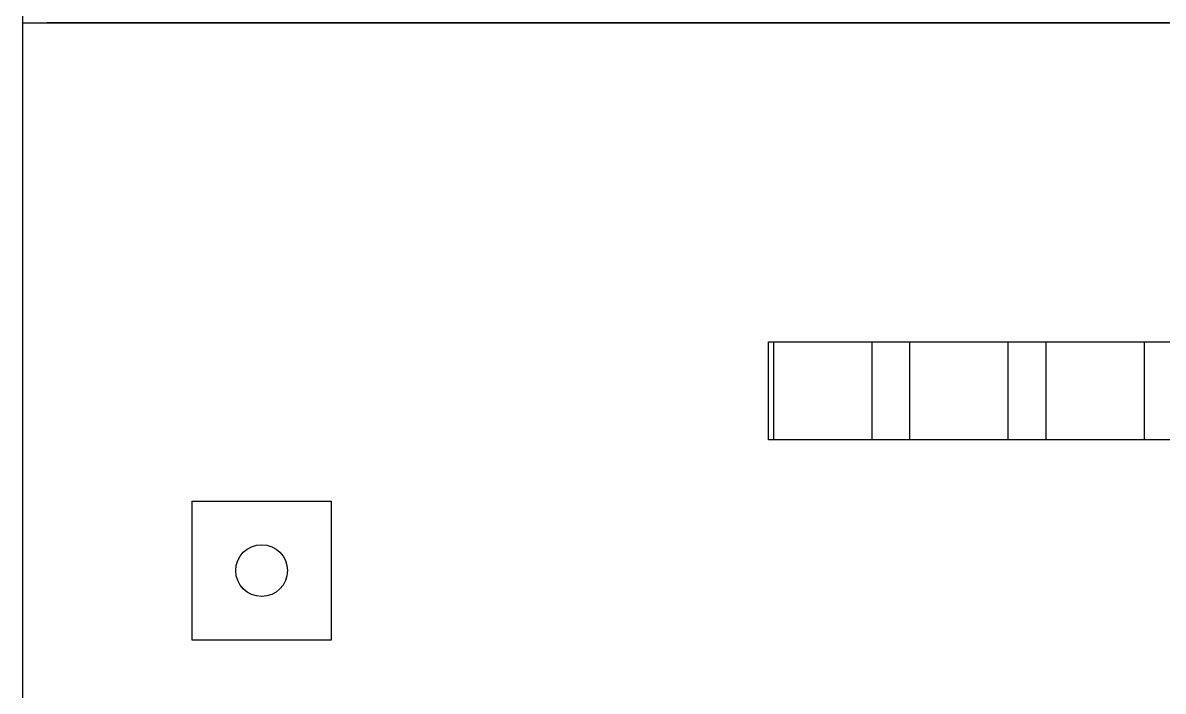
# Model space of a CAD drawing. Extents: x 10 to 610, y -247 to 1644.
# Drawn here: x 114.65 to 156.53, y 789.68 to 814.23 of the extents above; entities that cross this region are included whole.
import ezdxf

# ---------------------------------------------------------------- set-up
doc = ezdxf.new("R2010")
doc.units = 0
doc.header["$LTSCALE"] = 5
doc.header["$MEASUREMENT"] = 0
doc.layers.get('0').update_dxf_attribs({"linetype": 'CONTINUOUS'})

# ---------------------------------------------------------------- blocks, each defined once
blk = doc.blocks.new('L50')
at = {"color": 7, "linetype": 'Continuous'}
blk.add_line((-3, 16.4), (-3, 166.1), dxfattribs=at)
at = {"linetype": 'Continuous'}
for p, q in [((-3, 115.65), (124, 115.65)), ((-3, 66.15), (-3, 115.65)), ((24.38, 103.925), (78.28, 103.925)), ((24.38, 100.325), (24.38, 103.925)), ((24.58, 100.325), (24.58, 103.925)), ((28.18, 103.925), (28.18, 100.325)), ((29.58, 100.325), (29.58, 103.925)), ((33.18, 103.925), (33.18, 100.325)), ((34.58, 100.325), (34.58, 103.925)), ((38.18, 103.925), (38.18, 100.325)), ((78.28, 100.325), (24.38, 100.325)), ((3.22, 98.075), (8.32, 98.075)), ((3.22, 92.975), (3.22, 98.075)), ((8.32, 98.075), (8.32, 92.975)), ((8.32, 92.975), (3.22, 92.975))]:
    blk.add_line(p, q, dxfattribs=at)
blk.add_line((123.974, 115.65), (-2.121, 115.65))
blk.add_circle((5.77, 95.525), 0.95, dxfattribs=at)

msp = doc.modelspace()

# ---------------------------------------------------------------- block references
at = {"linetype": 'Continuous'}
msp.add_blockref('L50', (117.646, 698.585), dxfattribs=at)

doc.saveas('drawing.dxf')
